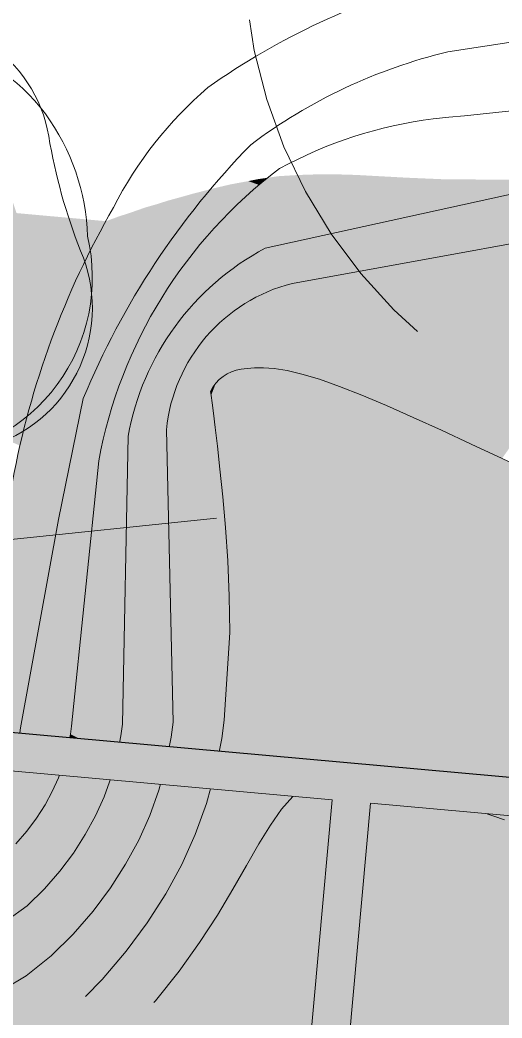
# Model space of a CAD drawing. Header units: centimetres. Extents: x -4381 to 5639, y -3920 to 4826.
# Drawn here: x 293.05 to 296.81, y 88.31 to 96.09 of the extents above; entities that cross this region are included whole.
import ezdxf
from ezdxf.xclip import XClip

# ---------------------------------------------------------------- set-up
doc = ezdxf.new("R2010")
doc.units = ezdxf.units.CM
doc.header["$MEASUREMENT"] = 0
doc.header["$XCLIPFRAME"] = 0
doc.set_wipeout_variables(frame=1)
for name, pattern in [('Dashed', [0.564444, 0.282222, -0.282222]), ('Tirets', [0.458611, 0.282222, -0.176389]), ('Wipeout_Contour', [100, 0, -100])]:
    doc.linetypes.add(name, pattern=pattern)
for name, color, linetype, lineweight in [('0- COURBES DE NIVEAU_Pen_No__2', 8, 'Continuous', 5), ('0- SITE_Pen_No__101', 252, 'Continuous', 5), ('00-TREES_Pen_No__7', 7, 'Continuous', 5), ('Dalle Console ha', 84, 'Continuous', 30), ('Dalles_Pen_No__1', 7, 'Continuous', 5), ('Dalles_Pen_No__101', 252, 'Continuous', 5), ('Structural - Bearing_Pen_No__1', 7, 'Continuous', 5)]:
    doc.layers.add(name, color=color, linetype=linetype, lineweight=lineweight)
doc.layers.add('00-TREES_Pen_No__44', color=7, linetype='Continuous', lineweight=5, true_color=0x029e21)
doc.layers.add('RECULS_Pen_No__58', color=7, linetype='Continuous', lineweight=5, true_color=0xdf0000)
for name, color, linetype in [('Dalles', 7, 'Continuous'), ('Drawing & Figure', 7, 'Continuous'), ('Structural - Bearing', 7, 'Continuous')]:
    doc.layers.add(name, color=color, linetype=linetype)

# ---------------------------------------------------------------- blocks, each defined once
blk = doc.blocks.new('Drawing_13_13', base_point=(-54.8524, -87.0921))
at = {"layer": '0- SITE_Pen_No__101', "linetype": 'Continuous', "lineweight": 0, "ltscale": 5, "true_color": 0x262626}
for points in [[(178.2628, 74.0787), (178.0726, 73.7913), (178.3011, 74.0792)], [(178.3011, 74.0792), (178.0726, 73.7913), (178.3374, 74.0791)], [(178.3374, 74.0791), (178.0726, 73.7913), (178.3725, 74.0785)], [(178.2213, 74.0774), (178.0726, 73.7913), (178.2628, 74.0787)], [(178.0726, 73.7913), (178.407, 74.0775), (178.3725, 74.0785)], [(178.0726, 73.7913), (178.4414, 74.076), (178.407, 74.0775)], [(178.0726, 73.7913), (178.2213, 74.0774), (178.1825, 74.0756)], [(177.8736, 74.0251), (177.9724, 73.9703), (177.9374, 74.0401)], [(178.0065, 74.0528), (177.9374, 74.0401), (177.9724, 73.9703), (178.0481, 74.0379)], [(178.0481, 74.0379), (177.9724, 73.9703), (178.0726, 73.7913)], [(178.0318, 74.058), (178.0065, 74.0528), (178.0481, 74.0379)], [(178.0435, 74.0603), (178.0318, 74.058), (178.0481, 74.0379)], [(178.0832, 74.066), (178.0435, 74.0603), (178.0481, 74.0379)], [(178.0726, 73.7913), (178.1221, 74.0718), (178.0832, 74.066), (178.0481, 74.0379)], [(178.4414, 74.076), (178.0726, 73.7913), (178.6271, 74.0659)], [(178.0726, 73.7913), (178.1825, 74.0756), (178.1221, 74.0718)], [(178.6271, 74.0659), (178.0726, 73.7913), (178.7588, 74.0603)], [(178.7588, 74.0603), (178.0726, 73.7913), (179.2756, 74.0555)], [(179.2756, 74.0555), (178.0726, 73.7913), (179.6641, 73.9244), (179.7854, 74.0095)], [(177.7815, 74.0013), (177.7625, 73.9957), (177.8181, 73.972)], [(177.8591, 74.0215), (177.7815, 74.0013), (177.8181, 73.972)], [(177.8591, 74.0215), (177.8181, 73.972), (177.9006, 73.8986), (177.8672, 74.0237)], [(177.8672, 74.0237), (177.9006, 73.8986), (177.9724, 73.9703), (177.8736, 74.0251)], [(176.4655, 73.3476), (177.2906, 73.5656), (177.0526, 73.9326), (176.6691, 73.9672)], [(177.6042, 73.9497), (177.7273, 73.8538), (177.7724, 73.9139), (177.6508, 73.9632)], [(177.6508, 73.9632), (177.7724, 73.9139), (177.6928, 73.9766)], [(177.6928, 73.9766), (177.7724, 73.9139), (177.8181, 73.972), (177.7625, 73.9957)], [(177.8181, 73.972), (177.7724, 73.9139), (177.9006, 73.8986)], [(177.9006, 73.8986), (178.055, 73.7817), (177.9724, 73.9703)], [(178.0726, 73.7913), (177.9724, 73.9703), (178.055, 73.7817)], [(177.1503, 73.9238), (177.0526, 73.9326), (177.2906, 73.5656), (177.3485, 73.6963)], [(177.3086, 73.9095), (177.1503, 73.9238), (177.3485, 73.6963), (177.4119, 73.8243)], [(177.5053, 73.9163), (177.6423, 73.7314), (177.7273, 73.8538), (177.539, 73.9269)], [(177.6042, 73.9497), (177.539, 73.9269), (177.7273, 73.8538)], [(179.6641, 73.9244), (178.0726, 73.7913), (178.1783, 73.6542)], [(179.6641, 73.9244), (178.1783, 73.6542), (178.759, 73.0815)], [(179.6641, 73.9244), (178.759, 73.0815), (178.8748, 73.0278)], [(179.6641, 73.9244), (178.8748, 73.0278), (178.9952, 72.9716)], [(177.4516, 73.8966), (177.3086, 73.9095), (177.4119, 73.8243)], [(177.4516, 73.8966), (177.4119, 73.8243), (177.6423, 73.7314), (177.5053, 73.9163)], [(177.7724, 73.9139), (177.7273, 73.8538), (177.8328, 73.8231)], [(177.9006, 73.8986), (177.7724, 73.9139), (177.8328, 73.8231)], [(177.9006, 73.8986), (177.8328, 73.8231), (177.9701, 73.729)], [(178.055, 73.7817), (177.9006, 73.8986), (178.0376, 73.7719)], [(178.0204, 73.7616), (177.9006, 73.8986), (178.0035, 73.7511)], [(178.0376, 73.7719), (177.9006, 73.8986), (178.0204, 73.7616)], [(178.0035, 73.7511), (177.9006, 73.8986), (177.9701, 73.729)], [(177.7273, 73.8538), (177.6423, 73.7314), (177.7651, 73.7386)], [(177.8328, 73.8231), (177.7273, 73.8538), (177.7651, 73.7386)], [(177.4119, 73.8243), (177.3485, 73.6963), (177.564, 73.6065)], [(177.4119, 73.8243), (177.564, 73.6065), (177.6423, 73.7314)], [(177.8328, 73.8231), (177.7651, 73.7386), (177.9061, 73.6811)], [(177.9701, 73.729), (177.8328, 73.8231), (177.9376, 73.7057)], [(177.9376, 73.7057), (177.8328, 73.8231), (177.9061, 73.6811)], [(178.1066, 73.6316), (178.0376, 73.7719), (178.0204, 73.7616)], [(178.1066, 73.6316), (178.055, 73.7817), (178.0376, 73.7719)], [(178.1302, 73.64), (178.0726, 73.7913), (178.055, 73.7817)], [(178.055, 73.7817), (178.1066, 73.6316), (178.1302, 73.64)], [(178.0726, 73.7913), (178.1302, 73.64), (178.1542, 73.6476)], [(178.0726, 73.7913), (178.1542, 73.6476), (178.1783, 73.6542)], [(177.6423, 73.7314), (177.564, 73.6065), (177.71, 73.6614)], [(177.7651, 73.7386), (177.6423, 73.7314), (177.71, 73.6614)], [(177.7651, 73.7386), (177.71, 73.6614), (177.8459, 73.6284)], [(177.9061, 73.6811), (177.7651, 73.7386), (177.8755, 73.6553)], [(177.8755, 73.6553), (177.7651, 73.7386), (177.8459, 73.6284)], [(178.038, 73.601), (177.9701, 73.729), (177.9376, 73.7057)], [(178.0605, 73.612), (178.0035, 73.7511), (177.9701, 73.729)], [(177.9701, 73.729), (178.038, 73.601), (178.0605, 73.612)], [(178.0834, 73.6223), (178.0204, 73.7616), (178.0035, 73.7511)], [(178.0035, 73.7511), (178.0605, 73.612), (178.0834, 73.6223)], [(178.0204, 73.7616), (178.0834, 73.6223), (178.1066, 73.6316)], [(177.3485, 73.6963), (177.2906, 73.5656), (177.4902, 73.4751)], [(177.3485, 73.6963), (177.4902, 73.4751), (177.564, 73.6065)], [(177.9944, 73.5762), (177.9376, 73.7057), (177.9061, 73.6811)], [(177.9376, 73.7057), (177.9944, 73.5762), (178.0159, 73.589)], [(177.9376, 73.7057), (178.0159, 73.589), (178.038, 73.601)], [(177.71, 73.6614), (177.564, 73.6065), (177.6486, 73.5644)], [(177.71, 73.6614), (177.6486, 73.5644), (177.7617, 73.5386)], [(177.8174, 73.6003), (177.71, 73.6614), (177.7617, 73.5386)], [(177.8459, 73.6284), (177.71, 73.6614), (177.8174, 73.6003)], [(177.9528, 73.5483), (177.8755, 73.6553), (177.8459, 73.6284)], [(177.9733, 73.5627), (177.9061, 73.6811), (177.8755, 73.6553)], [(177.8755, 73.6553), (177.9528, 73.5483), (177.9733, 73.5627)], [(177.9061, 73.6811), (177.9733, 73.5627), (177.9944, 73.5762)], [(178.1571, 73.3139), (178.1783, 73.6542), (178.1542, 73.6476)], [(178.1783, 73.6542), (178.1571, 73.3139), (178.2154, 73.3005)], [(178.1783, 73.6542), (178.2154, 73.3005), (178.2833, 73.2803)], [(178.1783, 73.6542), (178.2833, 73.2803), (178.3613, 73.2527)], [(178.1783, 73.6542), (178.3613, 73.2527), (178.4489, 73.2181)], [(178.1783, 73.6542), (178.4489, 73.2181), (178.5451, 73.1775)], [(178.759, 73.0815), (178.1783, 73.6542), (178.6488, 73.1317)], [(178.6488, 73.1317), (178.1783, 73.6542), (178.5451, 73.1775)], [(177.9134, 73.5172), (177.8459, 73.6284), (177.8174, 73.6003)], [(177.8459, 73.6284), (177.9328, 73.5331), (177.9528, 73.5483)], [(177.8459, 73.6284), (177.9134, 73.5172), (177.9328, 73.5331)], [(178.1075, 73.3218), (178.0605, 73.612), (178.038, 73.601)], [(178.1075, 73.3218), (178.0834, 73.6223), (178.0605, 73.612)], [(178.1075, 73.3218), (178.1066, 73.6316), (178.0834, 73.6223)], [(178.1571, 73.3139), (178.1302, 73.64), (178.1066, 73.6316)], [(178.1066, 73.6316), (178.1075, 73.3218), (178.1571, 73.3139)], [(178.1571, 73.3139), (178.1542, 73.6476), (178.1302, 73.64)], [(177.4902, 73.4751), (177.6058, 73.4876), (177.564, 73.6065)], [(177.564, 73.6065), (177.6058, 73.4876), (177.6486, 73.5644)], [(177.8766, 73.4832), (177.8174, 73.6003), (177.7617, 73.5386)], [(177.8174, 73.6003), (177.8766, 73.4832), (177.8947, 73.5005)], [(177.8174, 73.6003), (177.8947, 73.5005), (177.9134, 73.5172)], [(178.0658, 73.3251), (177.9944, 73.5762), (177.9733, 73.5627)], [(178.0658, 73.3251), (178.0159, 73.589), (177.9944, 73.5762)], [(178.0658, 73.3251), (178.038, 73.601), (178.0159, 73.589)], [(178.038, 73.601), (178.0658, 73.3251), (178.1075, 73.3218)], [(177.2906, 73.5656), (176.4655, 73.3476), (177.2384, 73.4327)], [(177.2906, 73.5656), (177.2384, 73.4327), (177.4902, 73.4751)], [(177.6058, 73.4876), (177.7112, 73.4727), (177.6486, 73.5644)], [(177.7617, 73.5386), (177.6486, 73.5644), (177.7112, 73.4727)], [(177.8265, 73.4272), (177.7617, 73.5386), (177.7112, 73.4727)], [(177.7617, 73.5386), (177.8265, 73.4272), (177.8344, 73.4369)], [(177.7617, 73.5386), (177.8344, 73.4369), (177.8425, 73.4465)], [(177.7617, 73.5386), (177.8425, 73.4465), (177.8592, 73.4652)], [(177.7617, 73.5386), (177.8592, 73.4652), (177.8766, 73.4832)], [(178.0021, 73.3227), (177.9328, 73.5331), (177.9134, 73.5172)], [(178.0309, 73.325), (177.9528, 73.5483), (177.9328, 73.5331)], [(177.9328, 73.5331), (178.0021, 73.3227), (178.0309, 73.325)], [(178.0309, 73.325), (177.9733, 73.5627), (177.9528, 73.5483)], [(177.9733, 73.5627), (178.0309, 73.325), (178.0658, 73.3251)], [(177.9689, 73.3177), (177.8947, 73.5005), (177.8766, 73.4832)], [(178.0021, 73.3227), (177.9134, 73.5172), (177.8947, 73.5005)], [(177.8947, 73.5005), (177.9689, 73.3177), (177.9784, 73.3192)], [(177.8947, 73.5005), (177.9784, 73.3192), (178.0021, 73.3227)], [(177.4902, 73.4751), (177.2384, 73.4327), (177.4235, 73.3418)], [(177.4235, 73.3418), (177.5454, 73.3619), (177.4902, 73.4751)], [(177.6058, 73.4876), (177.4902, 73.4751), (177.5744, 73.4254)], [(177.5744, 73.4254), (177.4902, 73.4751), (177.5454, 73.3619)], [(177.6058, 73.4876), (177.5744, 73.4254), (177.666, 73.4029)], [(177.7112, 73.4727), (177.6058, 73.4876), (177.666, 73.4029)], [(177.7831, 73.3658), (177.7112, 73.4727), (177.666, 73.4029)], [(177.7112, 73.4727), (177.7968, 73.3868), (177.8039, 73.3971)], [(177.7112, 73.4727), (177.8039, 73.3971), (177.8112, 73.4072)], [(177.7112, 73.4727), (177.8187, 73.4173), (177.8265, 73.4272)], [(177.7112, 73.4727), (177.7831, 73.3658), (177.7968, 73.3868)], [(177.7112, 73.4727), (177.8112, 73.4072), (177.8187, 73.4173)], [(177.9503, 73.3131), (177.8592, 73.4652), (177.8425, 73.4465)], [(177.9595, 73.3157), (177.8766, 73.4832), (177.8592, 73.4652)], [(177.8592, 73.4652), (177.9503, 73.3131), (177.9595, 73.3157)], [(177.8766, 73.4832), (177.9595, 73.3157), (177.9689, 73.3177)], [(177.2384, 73.4327), (176.4655, 73.3476), (177.1918, 73.2976)], [(177.1918, 73.2976), (177.4235, 73.3418), (177.2384, 73.4327)], [(177.5454, 73.3619), (177.6266, 73.3297), (177.5744, 73.4254)], [(177.666, 73.4029), (177.5744, 73.4254), (177.6266, 73.3297)], [(177.9156, 73.2969), (177.8187, 73.4173), (177.8112, 73.4072)], [(177.9239, 73.3018), (177.8265, 73.4272), (177.8187, 73.4173)], [(177.8187, 73.4173), (177.9156, 73.2969), (177.9239, 73.3018)], [(177.9324, 73.3061), (177.8344, 73.4369), (177.8265, 73.4272)], [(177.8265, 73.4272), (177.9239, 73.3018), (177.9324, 73.3061)], [(177.9413, 73.3099), (177.8425, 73.4465), (177.8344, 73.4369)], [(177.8344, 73.4369), (177.9324, 73.3061), (177.9413, 73.3099)], [(177.8425, 73.4465), (177.9413, 73.3099), (177.9503, 73.3131)], [(177.7525, 73.311), (177.666, 73.4029), (177.6266, 73.3297)], [(177.666, 73.4029), (177.7582, 73.3222), (177.7641, 73.3333)], [(177.666, 73.4029), (177.7641, 73.3333), (177.7702, 73.3442)], [(177.666, 73.4029), (177.7702, 73.3442), (177.7831, 73.3658)], [(177.666, 73.4029), (177.7525, 73.311), (177.7582, 73.3222)], [(177.8999, 73.2856), (177.7968, 73.3868), (177.7831, 73.3658)], [(177.9077, 73.2916), (177.8039, 73.3971), (177.7968, 73.3868)], [(177.7968, 73.3868), (177.8999, 73.2856), (177.9077, 73.2916)], [(177.9156, 73.2969), (177.8112, 73.4072), (177.8039, 73.3971)], [(177.8039, 73.3971), (177.9077, 73.2916), (177.9156, 73.2969)], [(176.4504, 73.2981), (177.1511, 73.1606), (176.4655, 73.3476)], [(177.1918, 73.2976), (176.4655, 73.3476), (177.1511, 73.1606)], [(177.4235, 73.3418), (177.1918, 73.2976), (177.3632, 73.2055)], [(177.3632, 73.2055), (177.4947, 73.2321), (177.4235, 73.3418)], [(177.4235, 73.3418), (177.5188, 73.2975), (177.5454, 73.3619)], [(177.5188, 73.2975), (177.4235, 73.3418), (177.4947, 73.2321)], [(177.5454, 73.3619), (177.5188, 73.2975), (177.6006, 73.2719)], [(177.6266, 73.3297), (177.5454, 73.3619), (177.6006, 73.2719)], [(177.8798, 73.2654), (177.7702, 73.3442), (177.7641, 73.3333)], [(177.8859, 73.2724), (177.7831, 73.3658), (177.7702, 73.3442)], [(177.7702, 73.3442), (177.8798, 73.2654), (177.8859, 73.2724)], [(177.7831, 73.3658), (177.8859, 73.2724), (177.8926, 73.2791)], [(177.7831, 73.3658), (177.8926, 73.2791), (177.8999, 73.2856)], [(177.7273, 73.2537), (177.6266, 73.3297), (177.6006, 73.2719)], [(177.6266, 73.3297), (177.7418, 73.2884), (177.747, 73.2998)], [(177.6266, 73.3297), (177.7273, 73.2537), (177.7367, 73.2769)], [(177.6266, 73.3297), (177.7367, 73.2769), (177.7418, 73.2884)], [(177.6266, 73.3297), (177.747, 73.2998), (177.7525, 73.311)], [(177.8614, 73.2374), (177.747, 73.2998), (177.7418, 73.2884)], [(177.866, 73.2458), (177.7525, 73.311), (177.747, 73.2998)], [(177.747, 73.2998), (177.8614, 73.2374), (177.8637, 73.2416)], [(177.747, 73.2998), (177.8637, 73.2416), (177.866, 73.2458)], [(177.8685, 73.2499), (177.7582, 73.3222), (177.7525, 73.311)], [(177.7525, 73.311), (177.866, 73.2458), (177.8685, 73.2499)], [(177.8739, 73.2578), (177.7641, 73.3333), (177.7582, 73.3222)], [(177.7582, 73.3222), (177.8685, 73.2499), (177.8739, 73.2578)], [(177.7641, 73.3333), (177.8739, 73.2578), (177.8798, 73.2654)], [(177.9784, 73.3192), (177.8652, 73.1885), (177.8704, 73.1477)], [(177.8652, 73.1885), (177.9784, 73.3192), (177.9689, 73.3177)], [(177.8652, 73.1885), (177.9689, 73.3177), (177.9595, 73.3157)], [(177.8652, 73.1885), (177.9595, 73.3157), (177.9503, 73.3131)], [(177.8652, 73.1885), (177.9503, 73.3131), (177.9413, 73.3099)], [(177.8652, 73.1885), (177.9413, 73.3099), (177.9324, 73.3061)], [(177.8652, 73.1885), (177.9324, 73.3061), (177.9239, 73.3018)], [(177.8652, 73.1885), (177.9239, 73.3018), (177.9156, 73.2969)], [(178.0658, 73.3251), (177.8704, 73.1477), (177.8772, 73.0924)], [(177.8704, 73.1477), (178.0658, 73.3251), (178.0309, 73.325)], [(177.8704, 73.1477), (178.0309, 73.325), (178.0021, 73.3227)], [(177.8704, 73.1477), (178.0021, 73.3227), (177.9784, 73.3192)], [(177.8772, 73.0924), (178.1075, 73.3218), (178.0658, 73.3251)], [(177.8772, 73.0924), (178.1571, 73.3139), (178.1075, 73.3218)], [(178.1571, 73.3139), (177.8772, 73.0924), (177.8857, 73.0201)], [(177.8857, 73.0201), (178.2154, 73.3005), (178.1571, 73.3139)], [(177.8857, 73.0201), (178.2833, 73.2803), (178.2154, 73.3005)], [(177.1511, 73.1606), (176.4504, 73.2981), (177.1163, 73.022)], [(177.1918, 73.2976), (177.1511, 73.1606), (177.3632, 73.2055)], [(177.4947, 73.2321), (177.5855, 73.2333), (177.5188, 73.2975)], [(177.6006, 73.2719), (177.5188, 73.2975), (177.5855, 73.2333)], [(177.7112, 73.2062), (177.6006, 73.2719), (177.5855, 73.2333)], [(177.6006, 73.2719), (177.7188, 73.2301), (177.7273, 73.2537)], [(177.6006, 73.2719), (177.7112, 73.2062), (177.7188, 73.2301)], [(177.8593, 73.2331), (177.7367, 73.2769), (177.7273, 73.2537)], [(177.8593, 73.2331), (177.7418, 73.2884), (177.7367, 73.2769)], [(177.7418, 73.2884), (177.8593, 73.2331), (177.8614, 73.2374)], [(177.8798, 73.2654), (177.8614, 73.2173), (177.8652, 73.1885)], [(177.8614, 73.2173), (177.8798, 73.2654), (177.8739, 73.2578)], [(177.8652, 73.1885), (177.9156, 73.2969), (177.9077, 73.2916)], [(177.8652, 73.1885), (177.9077, 73.2916), (177.8999, 73.2856)], [(177.8652, 73.1885), (177.8999, 73.2856), (177.8926, 73.2791)], [(177.8652, 73.1885), (177.8926, 73.2791), (177.8859, 73.2724)], [(177.8652, 73.1885), (177.8859, 73.2724), (177.8798, 73.2654)], [(178.2833, 73.2803), (177.8857, 73.0201), (177.8959, 72.9294)], [(177.8959, 72.9294), (178.3613, 73.2527), (178.2833, 73.2803)], [(177.4947, 73.2321), (177.3632, 73.2055), (177.473, 73.1658)], [(177.4947, 73.2321), (177.473, 73.1658), (177.5721, 73.1946)], [(177.5855, 73.2333), (177.4947, 73.2321), (177.5721, 73.1946)], [(177.7045, 73.1821), (177.5855, 73.2333), (177.5721, 73.1946)], [(177.5855, 73.2333), (177.7045, 73.1821), (177.7077, 73.1942)], [(177.5855, 73.2333), (177.7077, 73.1942), (177.7112, 73.2062)], [(177.8614, 73.2173), (177.7188, 73.2301), (177.7112, 73.2062)], [(177.8593, 73.2331), (177.7273, 73.2537), (177.7188, 73.2301)], [(177.7188, 73.2301), (177.8614, 73.2173), (177.8593, 73.2331)], [(177.8614, 73.2173), (177.8614, 73.2374), (177.8593, 73.2331)], [(177.8614, 73.2173), (177.8739, 73.2578), (177.8685, 73.2499)], [(177.8614, 73.2173), (177.8685, 73.2499), (177.866, 73.2458)], [(177.8614, 73.2173), (177.866, 73.2458), (177.8637, 73.2416)], [(177.8614, 73.2173), (177.8637, 73.2416), (177.8614, 73.2374)], [(178.3613, 73.2527), (177.8959, 72.9294), (177.9069, 72.8224)], [(177.9069, 72.8224), (178.4489, 73.2181), (178.3613, 73.2527)], [(177.1511, 73.1606), (177.267, 72.734), (177.3632, 73.2055)], [(177.3632, 73.2055), (177.267, 72.734), (177.4372, 73.031)], [(177.473, 73.1658), (177.3632, 73.2055), (177.4538, 73.0987)], [(177.3632, 73.2055), (177.4452, 73.0649), (177.4538, 73.0987)], [(177.4452, 73.0649), (177.3632, 73.2055), (177.4372, 73.031)], [(177.5721, 73.1946), (177.473, 73.1658), (177.5505, 73.1179)], [(177.6939, 73.1331), (177.5721, 73.1946), (177.5505, 73.1179)], [(177.5721, 73.1946), (177.6987, 73.1577), (177.7045, 73.1821)], [(177.5721, 73.1946), (177.6939, 73.1331), (177.6987, 73.1577)], [(177.8704, 73.1477), (177.7045, 73.1821), (177.6987, 73.1577)], [(177.8652, 73.1885), (177.7077, 73.1942), (177.7045, 73.1821)], [(177.7045, 73.1821), (177.8704, 73.1477), (177.8652, 73.1885)], [(177.8652, 73.1885), (177.7112, 73.2062), (177.7077, 73.1942)], [(177.7112, 73.2062), (177.8652, 73.1885), (177.8614, 73.2173)], [(177.9069, 72.8224), (178.5451, 73.1775), (178.4489, 73.2181)], [(177.1163, 73.022), (177.267, 72.734), (177.1511, 73.1606)], [(177.473, 73.1658), (177.4538, 73.0987), (177.5505, 73.1179)], [(177.8704, 73.1477), (177.6987, 73.1577), (177.6939, 73.1331)], [(177.6939, 73.1331), (177.8772, 73.0924), (177.8704, 73.1477)], [(178.5451, 73.1775), (177.9069, 72.8224), (177.9173, 72.7024)], [(177.9173, 72.7024), (178.6488, 73.1317), (178.5451, 73.1775)], [(177.5505, 73.1179), (177.4538, 73.0987), (177.5379, 73.058)], [(177.687, 73.0834), (177.5505, 73.1179), (177.5379, 73.058)], [(177.5505, 73.1179), (177.69, 73.1083), (177.6939, 73.1331)], [(177.5505, 73.1179), (177.687, 73.0834), (177.69, 73.1083)], [(177.8772, 73.0924), (177.69, 73.1083), (177.687, 73.0834)], [(177.8772, 73.0924), (177.6939, 73.1331), (177.69, 73.1083)], [(177.9261, 72.5722), (178.6488, 73.1317), (177.9173, 72.7024)], [(178.6488, 73.1317), (177.9261, 72.5722), (178.759, 73.0815)], [(177.4538, 73.0987), (177.4452, 73.0649), (177.5379, 73.058)], [(177.7138, 71.9436), (177.687, 73.0834), (177.5379, 73.058)], [(177.687, 73.0834), (177.8857, 73.0201), (177.8772, 73.0924)], [(177.687, 73.0834), (177.8959, 72.9294), (177.8857, 73.0201)], [(177.687, 73.0834), (177.9069, 72.8224), (177.8959, 72.9294)], [(177.687, 73.0834), (177.7138, 71.9436), (177.9069, 72.8224)], [(177.932, 72.4352), (178.759, 73.0815), (177.9261, 72.5722)], [(178.759, 73.0815), (177.932, 72.4352), (178.8748, 73.0278)], [(177.267, 72.734), (177.4298, 72.9968), (177.4372, 73.031)], [(177.4231, 72.9627), (177.5155, 71.9361), (177.5379, 73.058)], [(177.4298, 72.9968), (177.4231, 72.9627), (177.5379, 73.058)], [(177.4372, 73.031), (177.4298, 72.9968), (177.5379, 73.058)], [(177.4452, 73.0649), (177.4372, 73.031), (177.5379, 73.058)], [(177.5379, 73.058), (177.5155, 71.9361), (177.7138, 71.9436)], [(177.932, 72.4352), (178.42, 71.784), (178.4823, 71.7784), (178.8748, 73.0278)], [(178.4823, 71.7784), (178.5635, 71.7711), (178.8748, 73.0278)], [(178.8748, 73.0278), (178.5635, 71.7711), (178.5701, 71.7705), (178.9952, 72.9716)], [(177.0875, 72.8821), (177.267, 72.734), (177.1163, 73.022)], [(177.4298, 72.9968), (177.267, 72.734), (177.4231, 72.9627)], [(177.3172, 71.9287), (177.4231, 72.9627), (177.267, 72.734)], [(177.3172, 71.9287), (177.5155, 71.9361), (177.4231, 72.9627)], [(178.5701, 71.7705), (178.6647, 71.7619), (178.9952, 72.9716)], [(178.9952, 72.9716), (178.6647, 71.7619), (178.6735, 71.7611), (179.1192, 72.9136)], [(178.6735, 71.7611), (178.7815, 71.7514), (179.1192, 72.9136)], [(178.7815, 71.7514), (178.7934, 71.7503), (179.2456, 72.8548), (179.1192, 72.9136)], [(176.9215, 71.9192), (176.9228, 71.9191), (177.267, 72.734), (177.0875, 72.8821)], [(178.7934, 71.7503), (178.9121, 71.7396), (179.2456, 72.8548)], [(179.2456, 72.8548), (178.9121, 71.7396), (178.9275, 71.7382), (179.3726, 72.796)], [(177.9069, 72.8224), (177.7138, 71.9436), (177.9173, 72.7024)], [(179.3726, 72.796), (178.9275, 71.7382), (179.0535, 71.7269)], [(176.9228, 71.9191), (176.9638, 71.9154), (177.1189, 71.9212), (177.267, 72.734)], [(177.1189, 71.9212), (177.3172, 71.9287), (177.267, 72.734)], [(177.9173, 72.7024), (177.7138, 71.9436), (177.9261, 72.5722)], [(177.9261, 72.5722), (177.7138, 71.9436), (177.932, 72.4352)], [(177.932, 72.4352), (177.7138, 71.9436), (177.9338, 72.2945)], [(177.9338, 72.2945), (178.4081, 71.7851), (178.42, 71.784), (177.932, 72.4352)], [(177.9338, 72.2945), (177.7138, 71.9436), (177.9333, 72.2724)], [(177.9333, 72.2724), (178.3424, 71.791), (178.3446, 71.7908), (177.9338, 72.2945)], [(177.9338, 72.2945), (178.3446, 71.7908), (178.4081, 71.7851)], [(177.7138, 71.9436), (177.9121, 71.951), (177.9333, 72.2724)], [(177.9121, 71.951), (178.1861, 71.8051), (178.2807, 71.7966), (177.9333, 72.2724)], [(177.9333, 72.2724), (178.2807, 71.7966), (178.3424, 71.791)], [(177.5155, 71.9361), (177.7062, 71.8855), (177.7138, 71.9436)], [(177.9028, 71.8801), (177.7138, 71.9436), (177.7062, 71.8855)], [(177.7138, 71.9436), (177.9028, 71.8801), (177.9121, 71.951)], [(177.9028, 71.8801), (178.0018, 71.8217), (178.0753, 71.8151), (177.9121, 71.951)], [(177.9121, 71.951), (178.0753, 71.8151), (178.1283, 71.8103)], [(177.9121, 71.951), (178.1283, 71.8103), (178.1861, 71.8051)], [(176.9638, 71.9154), (177.1081, 71.9024), (177.1164, 71.9019), (177.1189, 71.9212)], [(177.1189, 71.9212), (177.1164, 71.9019), (177.313, 71.8964)], [(177.1164, 71.9019), (177.3105, 71.8841), (177.313, 71.8964)], [(177.3172, 71.9287), (177.1189, 71.9212), (177.313, 71.8964)], [(177.3172, 71.9287), (177.313, 71.8964), (177.5096, 71.891)], [(177.5155, 71.9361), (177.3172, 71.9287), (177.5096, 71.891)], [(177.7062, 71.8855), (177.5155, 71.9361), (177.5096, 71.891)], [(177.3105, 71.8841), (177.3447, 71.881), (177.313, 71.8964)], [(177.5096, 71.891), (177.313, 71.8964), (177.3447, 71.881), (177.5047, 71.8666)], [(177.5096, 71.891), (177.5047, 71.8666), (177.5554, 71.862)], [(177.5096, 71.891), (177.5554, 71.862), (177.6989, 71.8491), (177.7062, 71.8855)], [(177.7062, 71.8855), (177.6989, 71.8491), (177.7595, 71.8436)], [(177.7062, 71.8855), (177.7595, 71.8436), (177.8931, 71.8315), (177.9028, 71.8801)], [(177.8931, 71.8315), (177.9706, 71.8246), (177.9028, 71.8801)], [(178.0018, 71.8217), (177.9028, 71.8801), (177.9706, 71.8246)]]:
    blk.add_hatch(color=250, dxfattribs=at).paths.add_polyline_path(points)
at = {"layer": '00-TREES_Pen_No__44', "linetype": 'Continuous', "lineweight": 0, "ltscale": 5, "true_color": 0xbfe6c6}
blk.add_hatch(color=254, dxfattribs=at).paths.add_polyline_path([(176.2269, 73.0849, 0.185878), (176.8097, 73.065, 0.435859), (177.1423, 73.8195, -0.052301), (177.018, 74.2668, 0.444186), (176.3435, 74.6975, 0.21255), (175.7046, 74.1738, 0.191615), (175.6469, 73.51, 0.20069), (175.8435, 73.271, 0.017395)])
at = {"layer": 'Dalles', "linetype": 'Continuous', "lineweight": 5, "ltscale": 5}
h = blk.add_hatch(color=8, dxfattribs=at)
h.paths.add_polyline_path([(172.7691, 72.2938), (171.9155, 62.8323), (177.6422, 62.3156), (177.8893, 65.0545), (177.9926, 66.1998), (179.7107, 66.0448), (179.6073, 64.8995), (186.4047, 64.2862), (187.0112, 71.0089)])
h.paths.add_polyline_path([(172.0783, 62.9682), (172.1996, 64.3127), (177.6276, 63.823), (177.5063, 62.4785)], flags=0)
h.paths.add_polyline_path([(175.2352, 67.0761), (175.3475, 68.3211), (177.0158, 68.1706), (176.9034, 66.9256)], flags=0)
h.paths.add_polyline_path([(183.4303, 64.7052), (183.6595, 67.2449), (186.4979, 66.9888), (186.2688, 64.4491)], flags=0)
at = {"layer": 'Dalles_Pen_No__101', "linetype": 'Continuous', "lineweight": 0, "ltscale": 5, "true_color": 0x262626}
blk.add_hatch(color=250, dxfattribs=at).paths.add_polyline_path([(177.9926, 66.1998), (179.7107, 66.0448), (179.7164, 66.109), (178.0569, 66.2587), (178.0514, 66.2532), (178.5359, 71.6229), (178.4823, 71.6278)])
at = {"layer": '0- COURBES DE NIVEAU_Pen_No__2', "linetype": 'Continuous', "ltscale": 5, "flags": 128}
for points in [[(177.0875, 72.8821, -0.085708), (177.4807, 73.9495, -0.097804), (177.849, 74.4177, -0.090489), (178.7604, 74.8422)], [(177.1189, 71.9212), (177.267, 72.734), (177.3632, 73.2055, -0.09584), (178.0161, 74.1947, -0.102185), (178.7839, 74.5568), (180.2447, 74.7815), (181.4557, 75.4807), (182.8277, 76.2018)], [(177.3172, 71.9287), (177.4231, 72.9627, -0.186888), (178.1273, 74.1013, -0.092457), (178.7266, 74.2961, 0.041652), (180.662, 74.6277), (180.6809, 74.6289), (180.8023, 74.6397), (180.9183, 74.6563), (181.0265, 74.6813), (181.1241, 74.7174), (181.2092, 74.7663), (181.2824, 74.8257), (181.345, 74.8926), (181.3983, 74.9638), (181.4433, 75.0361), (181.4815, 75.1064), (181.5141, 75.1716), (181.5422, 75.2285), (181.5663, 75.2732), (181.7486, 75.404)], [(177.0656, 71.17), (177.1439, 71.2281), (177.2122, 71.2936), (177.2722, 71.363), (177.325, 71.4336), (177.371, 71.5052), (177.4106, 71.5782), (177.444, 71.6529), (177.4715, 71.7297), (177.4932, 71.8089), (177.5096, 71.891), (177.5155, 71.9361), (177.5379, 73.058, -0.230272), (178.0726, 73.7913), (180.1135, 74.2395)], [(177.8593, 73.2331, -0.259565), (177.9784, 73.3192), (178.0021, 73.3227), (178.0309, 73.325), (178.0658, 73.3251), (178.1075, 73.3218), (178.1571, 73.3139), (178.2154, 73.3005), (178.2833, 73.2803), (178.3613, 73.2527), (178.4489, 73.2181), (178.5451, 73.1775), (178.6488, 73.1317), (178.759, 73.0815), (178.8748, 73.0278), (178.9952, 72.9716), (179.1192, 72.9136)], [(177.0539, 70.9032), (177.1402, 70.9554), (177.2374, 71.0324), (177.3241, 71.1174), (177.401, 71.2067), (177.4689, 71.2975), (177.5281, 71.3896), (177.579, 71.4834), (177.6219, 71.5794), (177.6572, 71.6781), (177.6852, 71.78), (177.7062, 71.8855), (177.7138, 71.9436), (177.687, 73.0834, -0.316173), (178.1783, 73.6542), (179.6641, 73.9244)]]:
    blk.add_lwpolyline(points, format="xyb", dxfattribs=at)
for points in [[(177.1093, 71.8667), (177.1164, 71.9019), (177.1189, 71.9212)], [(177.638, 70.8505), (177.6444, 70.8576), (177.7367, 70.973), (177.8165, 71.0849), (177.8856, 71.1917), (177.946, 71.2922), (177.9994, 71.3851), (178.0476, 71.469), (178.0925, 71.5425), (178.136, 71.6042), (178.1798, 71.6533), (178.2257, 71.6898), (178.2754, 71.7146), (178.3308, 71.7281), (178.3934, 71.7309), (178.4652, 71.7238), (178.5477, 71.7072), (178.6428, 71.6818), (178.7516, 71.6484), (178.8728, 71.6083), (179.0046, 71.5629)], [(177.1006, 71.4697), (177.1434, 71.5193), (177.1811, 71.5697), (177.214, 71.6209), (177.2423, 71.673), (177.2661, 71.7264), (177.2857, 71.7812), (177.3013, 71.8378), (177.313, 71.8964), (177.3172, 71.9287)], [(177.9333, 72.2724), (177.9338, 72.2945), (177.932, 72.4352), (177.9261, 72.5722), (177.9173, 72.7024), (177.9069, 72.8224), (177.8959, 72.9294), (177.8857, 73.0201), (177.8772, 73.0924), (177.8704, 73.1477), (177.8652, 73.1885), (177.8614, 73.2173), (177.8593, 73.2331)], [(177.3713, 70.8746), (177.4362, 70.941), (177.5298, 71.0504), (177.6127, 71.1614), (177.6851, 71.2739), (177.7473, 71.3886), (177.7998, 71.5059), (177.8429, 71.6266), (177.8771, 71.7511), (177.9028, 71.8801), (177.9121, 71.951), (177.9333, 72.2724)]]:
    blk.add_lwpolyline(points, dxfattribs=at)
at = {"layer": '00-TREES_Pen_No__7', "linetype": 'Continuous', "ltscale": 5}
for centre, radius, start, end in [((176.6964, 74.1387), 0.5393, 9.5418, 105.3423), ((176.6401, 73.8927), 0.7133, 36.2649, 118.809), ((176.5287, 73.8109), 0.8515, 1.8029, 36.2649), ((179.4228, 74.597), 2.2254, 189.5418, 201.5174), ((176.6955, 73.6766), 0.7029, 273.962, 13.2499), ((176.8356, 73.5581), 0.5628, 289.1072, 23.3088)]:
    blk.add_arc(centre, radius, start, end, dxfattribs=at)
at = {"layer": 'Dalles_Pen_No__1', "linetype": 'Continuous', "ltscale": 5, "flags": 128}
blk.add_lwpolyline([(172.7691, 72.2938), (171.9155, 62.8323), (177.6422, 62.3156), (177.8893, 65.0545), (177.9926, 66.1998), (179.7107, 66.0448), (179.6073, 64.8995), (186.4047, 64.2862), (187.0112, 71.0089)], close=True, dxfattribs=at)
blk.add_lwpolyline([(172.7691, 72.2938), (171.9155, 62.8323), (177.6422, 62.3156), (177.8893, 65.0545), (177.9926, 66.1998), (179.7107, 66.0448), (179.6073, 64.8995), (186.4047, 64.2862), (187.0112, 71.0089)], close=True, dxfattribs=at)
blk.add_lwpolyline([(172.7691, 72.2938), (171.9155, 62.8323), (177.6422, 62.3156), (177.8893, 65.0545), (177.9926, 66.1998), (179.7107, 66.0448), (179.6073, 64.8995), (186.4047, 64.2862), (187.0112, 71.0089)], close=True, dxfattribs=at)
blk.add_lwpolyline([(172.7691, 72.2938), (171.9155, 62.8323), (177.6422, 62.3156), (177.8893, 65.0545), (177.9926, 66.1998), (179.7107, 66.0448), (179.6073, 64.8995), (186.4047, 64.2862), (187.0112, 71.0089)], close=True, dxfattribs=at)
at = {"layer": 'RECULS_Pen_No__58', "linetype": 'Tirets', "ltscale": 5}
blk.add_circle((179.988, 74.965), 2, dxfattribs=at)
at = {"color": 254, "linetype": 'Wipeout_Contour', "lineweight": 0, "ltscale": 760.959557}
blk.add_wipeout([(177.6422, 62.3156), (178.4823, 71.6278), (178.3329, 71.6413), (177.5063, 62.4785)], dxfattribs=at).dxf.layer = 'Structural - Bearing'
at = {"layer": 'Structural - Bearing', "linetype": 'Continuous', "lineweight": 0, "ltscale": 5, "true_color": 0xffffff}
blk.add_hatch(color=7, dxfattribs=at).paths.add_polyline_path([(177.6422, 62.3156), (178.4823, 71.6278), (178.3329, 71.6413), (177.5063, 62.4785)])
at = {"layer": 'Structural - Bearing_Pen_No__1', "linetype": 'Continuous', "ltscale": 5, "flags": 128}
for points in [[(178.3329, 71.6413), (177.6411, 63.9724)], [(177.6422, 62.3156), (178.4823, 71.6278)]]:
    blk.add_lwpolyline(points, dxfattribs=at)
at = {"color": 254, "linetype": 'Wipeout_Contour', "lineweight": 0, "ltscale": 774.501193}
blk.add_wipeout([(187.0112, 71.0089), (172.7691, 72.2938), (172.905, 72.131), (186.8484, 70.873)], dxfattribs=at).dxf.layer = 'Structural - Bearing'
at = {"layer": 'Structural - Bearing', "linetype": 'Continuous', "lineweight": 0, "ltscale": 5, "true_color": 0xffffff}
blk.add_hatch(color=7, dxfattribs=at).paths.add_polyline_path([(187.0112, 71.0089), (172.7691, 72.2938), (172.905, 72.131), (186.8484, 70.873)])
at = {"layer": 'RECULS_Pen_No__58', "linetype": 'Dashed', "ltscale": 5, "flags": 128}
blk.add_lwpolyline([(184.9647, 58.2808), (172.5413, 59.4016), (173.7057, 72.3097), (186.3147, 73.6038)], close=True, dxfattribs=at)
at = {"layer": 'Structural - Bearing_Pen_No__1', "linetype": 'Continuous', "ltscale": 5, "flags": 128}
for points in [[(187.0112, 71.0089), (172.7691, 72.2938)], [(172.905, 72.131), (178.3329, 71.6413)], [(178.4823, 71.6278), (180.2004, 71.4728)]]:
    blk.add_lwpolyline(points, dxfattribs=at)

msp = doc.modelspace()

# ---------------------------------------------------------------- block references
at = {"layer": 'Drawing & Figure', "color": 151, "linetype": 'Continuous', "lineweight": 5, "ltscale": 10, "true_color": 0x80c2ff}
ref = msp.add_blockref('Drawing_13_13', (-170.89003, -227.45567), dxfattribs=dict(at, xscale=2, yscale=2, zscale=2))
XClip(ref).set_block_clipping_path([(166.1260505706, 54.1059969298), (191.9907812231, 80.1417166121)])

# ---------------------------------------------------------------- next in the draw order: linework, layer by layer
at = {"layer": 'Dalle Console ha', "lineweight": 30}
msp.add_lwpolyline([(282.64564, 72.39303), (284.35285, 91.31618), (312.83716, 88.74638), (311.62414, 75.30098), (298.02936, 76.52748), (298.20906, 78.51939), (294.77302, 78.82938), (294.09912, 71.35972), (282.64564, 72.39303)], dxfattribs=at)

doc.saveas('drawing.dxf')
